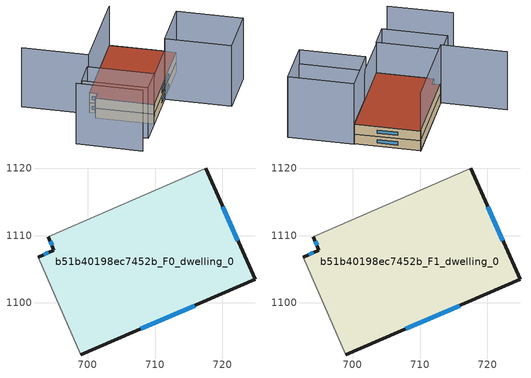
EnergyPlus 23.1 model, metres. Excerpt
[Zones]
b51b40198ec7452b_F0_dwelling_0
 floor ground (EU_floor_Construction): 717.52,1120.02 724.84,1103.49 698.95,1092.28 692.63,1106.82 695.01,1107.85 694.15,1109.82 717.38,1119.95 z0
 wall outside (EU_wall_Construction): 698.95,1092.28 724.84,1103.49 717.52,1120.02 / 694.15,1109.82 695.01,1107.85 692.63,1106.82 z0:3
 wall adiabatic (EU_wall_Construction): 717.52,1120.02 717.38,1119.95 694.15,1109.82 / 692.63,1106.82 698.95,1092.28 z0:3
 window (EU_Window_Construction): 722.31,1109.21 720.05,1114.3 / 707.91,1096.16 715.88,1099.61 / 694.18,1107.49 693.45,1107.17 / 694.45,1109.14 694.71,1108.53 z1.04:1.96
b51b40198ec7452b_F1_dwelling_0
 floor to b51b40198ec7452b_F0_dwelling_0 (EU_floor_Construction): 717.52,1120.02 724.84,1103.49 698.95,1092.28 692.63,1106.82 695,1107.85 694.15,1109.82 717.38,1119.95 z3
 wall outside (EU_wall_Construction): 698.95,1092.28 724.84,1103.49 717.52,1120.02 / 694.15,1109.82 695.01,1107.85 692.63,1106.82 z3:6
 wall adiabatic (EU_wall_Construction): 717.52,1120.02 717.38,1119.95 694.15,1109.82 / 692.63,1106.82 698.95,1092.28 z3:6
 window (EU_Window_Construction): 722.31,1109.21 720.05,1114.3 / 707.91,1096.16 715.88,1099.61 / 694.18,1107.49 693.45,1107.17 / 694.45,1109.14 694.71,1108.53 z4.04:4.96
 roof outside (EU_roof_Construction): 724.84,1103.49 717.52,1120.02 717.38,1119.95 694.15,1109.82 695.01,1107.85 692.63,1106.82 698.95,1092.28 z6
shading: 698.96,1092.28 712.26,1098.07 / 712.26,1098.07 719.47,1081.51 z0:14.8; 678.59,1103.08 685.74,1086.56 z0:18.4; 711.26,1097.61 724.88,1103.5 / 724.88,1103.5 732.04,1086.96 / 732.04,1086.96 718.43,1081.07 / 718.43,1081.07 711.26,1097.61 z0:18.5; 691.77,1108.79 698.96,1092.28 / 698.96,1092.28 692.16,1089.32 / 692.16,1089.32 684.98,1105.84 / 684.98,1105.84 691.77,1108.79 z0:15.3; 717.68,1120.07 693.67,1109.59 / 693.67,1109.59 686.43,1126.17 z0:17.9
[Building]
EU S2 Campaign: North Axis=0; Terrain=City; Solar Distribution=FullExterior
[Site:Location]
Vienna: Latitude=48; Longitude=16.5; Time Zone=1; Elevation=183
[SizingPeriod:WeatherFileDays]
AnnualSizingPeriod: Begin Month=1; Begin Day of Month=1; End Month=12; End Day of Month=31; Day of Week for Start Day=Monday; Use Weather File Daylight Saving Period=No; Use Weather File Rain and Snow Indicators=No
[MATERIAL]
EU_InternalMass_Material: Roughness=MediumRough; Thickness=0.1; Conductivity=1; Density=1800; Specific Heat=900; Thermal Absorptance=0.9; Solar Absorptance=0.7; Visible Absorptance=0.7
[MATERIAL:NOMASS] Roughness=MediumRough; Thermal Absorptance=0.9; Solar Absorptance=0.7; Visible Absorptance=0.7
Name | Thermal Resistance
EU_wall_NoMass | 1.00811
EU_roof_NoMass | 1.05194
EU_floor_NoMass | 1.20973
[WINDOWMATERIAL:SIMPLEGLAZINGSYSTEM]
EU_Window_SimpleGlazing: UFactor=1.90124; Solar Heat Gain Coefficient=0.65; Visible Transmittance=0.65
[CONSTRUCTION]
EU_wall_Construction: EU_wall_NoMass
EU_roof_Construction: EU_roof_NoMass
EU_floor_Construction: EU_floor_NoMass
EU_Window_Construction: EU_Window_SimpleGlazing
EU_InternalMass_Construction: EU_InternalMass_Material
[ZONE] Type=1; Multiplier=1; Ceiling Height=autocalculate; Volume=1506.14; Floor Area=autocalculate; Part of Total Floor Area=Yes
b51b40198ec7452b_F0_dwelling_0; b51b40198ec7452b_F1_dwelling_0
[INTERNALMASS] Construction=EU_InternalMass_Construction; Surface Area=502.046
Name | Zone or ZoneList
b51b40198ec7452b_F0_dwelling_0_EU_InternalMass | b51b40198ec7452b_F0_dwelling_0
b51b40198ec7452b_F1_dwelling_0_EU_InternalMass | b51b40198ec7452b_F1_dwelling_0
[OTHEREQUIPMENT] Fuel Type=Electricity; Design Level Calculation Method=Watts/Area; Power per Zone Floor Area=1; Fraction Latent=0; Fraction Radiant=0; Fraction Lost=0; Carbon Dioxide Generation Rate=0; EndUse Subcategory=EU_Step8_InternalGains
Name | Zone or ZoneList or Space or SpaceList | Schedule
EU_Step8_InternalGain_b51b40198ec7452b_F0_dwelling_0_f000 | b51b40198ec7452b_F0_dwelling_0 | EU_Step8_GainSchedule_b51b40198ec7452b_F0_dwelling_0_f000
EU_Step8_InternalGain_b51b40198ec7452b_F1_dwelling_0_f000 | b51b40198ec7452b_F1_dwelling_0 | EU_Step8_GainSchedule_b51b40198ec7452b_F1_dwelling_0_f000
[ZONEVENTILATION:DESIGNFLOWRATE] Schedule=EU_AlwaysOn; Design Flow Rate Calculation Method=AirChanges/Hour; Air Changes per Hour=0.495976; Ventilation Type=Natural; Fan Pressure Rise=0; Fan Total Efficiency=1; Constant Term Coefficient=1; Temperature Term Coefficient=0; Velocity Term Coefficient=0; Velocity Squared Term Coefficient=0; Minimum Indoor Temperature=-100; Maximum Indoor Temperature=100; Delta Temperature=-100; Minimum Outdoor Temperature=-100; Maximum Outdoor Temperature=100; Maximum Wind Speed=40
Name | Zone or ZoneList or Space or SpaceList
EU_ConstantAir_b51b40198ec7452b_F0_dwelling_0 | b51b40198ec7452b_F0_dwelling_0
EU_ConstantAir_b51b40198ec7452b_F1_dwelling_0 | b51b40198ec7452b_F1_dwelling_0
[HVACTEMPLATE:THERMOSTAT] Constant Heating Setpoint=20; Constant Cooling Setpoint=50
EU_HeatOnly_b51b40198ec7452b_F0_dwelling_0; EU_HeatOnly_b51b40198ec7452b_F1_dwelling_0
[HVACTEMPLATE:ZONE:IDEALLOADSAIRSYSTEM] System Availability Schedule=EU_AlwaysOn; Maximum Heating Supply Air Temperature=50; Minimum Cooling Supply Air Temperature=13; Maximum Heating Supply Air Humidity Ratio=0.0156; Minimum Cooling Supply Air Humidity Ratio=0.0077; Heating Limit=NoLimit; Cooling Limit=NoLimit; Heating Availability Schedule=EU_AlwaysOn; Cooling Availability Schedule=EU_CoolingOff; Dehumidification Control Type=ConstantSensibleHeatRatio; Cooling Sensible Heat Ratio=0.7; Dehumidification Setpoint=60; Humidification Control Type=None; Humidification Setpoint=30; Outdoor Air Method=None; Outdoor Air Flow Rate per Person=0.00944; Outdoor Air Flow Rate per Zone Floor Area=0; Outdoor Air Flow Rate per Zone=0; Demand Controlled Ventilation Type=None; Outdoor Air Economizer Type=NoEconomizer; Heat Recovery Type=None; Sensible Heat Recovery Effectiveness=0.7; Latent Heat Recovery Effectiveness=0.65
Name | Template Thermostat
b51b40198ec7452b_F0_dwelling_0 | EU_HeatOnly_b51b40198ec7452b_F0_dwelling_0
b51b40198ec7452b_F1_dwelling_0 | EU_HeatOnly_b51b40198ec7452b_F1_dwelling_0
[SIZING:ZONE] Zone Cooling Design Supply Air Temperature Input Method=SupplyAirTemperature; Zone Cooling Design Supply Air Temperature=13; Zone Heating Design Supply Air Temperature Input Method=SupplyAirTemperature; Zone Heating Design Supply Air Temperature=50; Zone Cooling Design Supply Air Humidity Ratio=0.008; Zone Heating Design Supply Air Humidity Ratio=0.008; Cooling Design Air Flow Method=DesignDay; Cooling Design Air Flow Rate=0; Cooling Minimum Air Flow per Zone Floor Area=0.000762; Cooling Minimum Air Flow=0; Cooling Minimum Air Flow Fraction=0.2; Heating Design Air Flow Method=DesignDay; Heating Design Air Flow Rate=0; Heating Maximum Air Flow per Zone Floor Area=0.002032; Heating Maximum Air Flow=0.141576; Heating Maximum Air Flow Fraction=0.3; Account for Dedicated Outdoor Air System=No; Dedicated Outdoor Air System Control Strategy=NeutralSupplyAir; Dedicated Outdoor Air Low Setpoint Temperature for Design=autosize; Dedicated Outdoor Air High Setpoint Temperature for Design=autosize; Zone Load Sizing Method=Sensible Load Only No Latent Load; Zone Latent Cooling Design Supply Air Humidity Ratio Input Method=HumidityRatioDifference; Zone Cooling Design Supply Air Humidity Ratio Difference=0.005; Zone Latent Heating Design Supply Air Humidity Ratio Input Method=HumidityRatioDifference; Zone Humidification Design Supply Air Humidity Ratio Difference=0.005
b51b40198ec7452b_F0_dwelling_0; b51b40198ec7452b_F1_dwelling_0
[SCHEDULE:CONSTANT]
Name | Hourly Value
EU_AlwaysOn | 1
EU_CoolingOff | 0
[SCHEDULE:FILE] Column Number=1; Rows to Skip at Top=0; Number of Hours of Data=8760; Column Separator=Comma; Interpolate to Timestep=No; Minutes per Item=60; Adjust Schedule for Daylight Savings=Yes
Name | File
EU_Step8_GainSchedule_b51b40198ec7452b_F0_dwelling_0_f000 | ../../schedules/b51b40198ec7452b/b51b40198ec7452b_F0_dwelling_0_f000_gain.csv
EU_Step8_GainSchedule_b51b40198ec7452b_F1_dwelling_0_f000 | ../../schedules/b51b40198ec7452b/b51b40198ec7452b_F1_dwelling_0_f000_gain.csv
